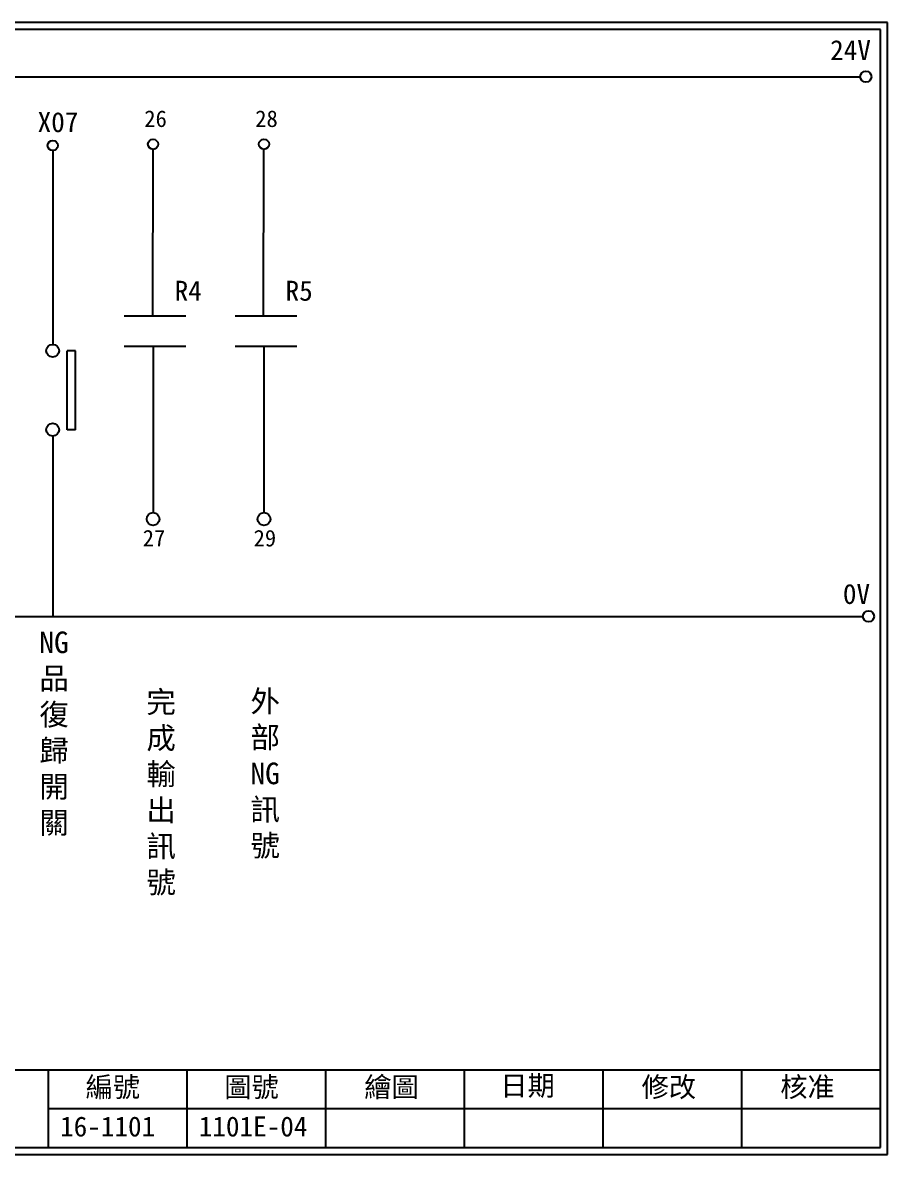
# Model space of a CAD drawing. Extents: x 275 to 562, y 265 to 469.
# Drawn here: x 406 to 561.9, y 264.9 to 468.9 of the extents above; entities that cross this region are included whole.
import ezdxf

# ---------------------------------------------------------------- set-up
doc = ezdxf.new("R2010")
doc.units = 0
doc.layers.get('0').update_dxf_attribs({"linetype": 'CONTINUOUS'})
doc.layers.add('圖框層', color=7, linetype='CONTINUOUS')
doc.layers.add('標尺寸層', color=3, linetype='CONTINUOUS')
doc.styles.add('CNS', font='romanc.shx', dxfattribs={"bigfont": 'chineset.shx'})
doc.styles.add('STSL', font='kaiu.ttf')
doc.styles.add('標楷體', font='kaiu.ttf')

msp = doc.modelspace()

# ---------------------------------------------------------------- linework, layer by layer
for p, q in [((424.3, 416.07), (435.44, 416.07)), ((444.3, 416.07), (455.44, 416.07)), ((424.3, 410.6), (435.44, 410.6)), ((444.3, 410.6), (455.44, 410.6)), ((415.54, 409.78), (414.04, 409.78)), ((415.54, 395.55), (414.04, 395.55))]:
    msp.add_line(p, q)
for centre in [(558.02, 459.17), (558.5, 361.9)]:
    msp.add_circle(centre, 1)
at = {"layer": '圖框層', "color": 7}
for p, q in [((561.9, 468.91), (274.9, 468.91)), ((560.65, 467.66), (276.15, 467.66)), ((560.65, 266.2), (560.65, 467.66)), ((561.9, 264.95), (561.9, 468.91)), ((276.15, 280.2), (560.65, 280.2)), ((410.65, 266.2), (410.65, 280.2)), ((435.65, 266.2), (435.65, 280.2)), ((460.65, 266.2), (460.65, 280.2)), ((485.65, 266.2), (485.65, 280.2)), ((510.65, 266.2), (510.65, 280.2)), ((535.65, 266.2), (535.65, 280.2)), ((410.65, 273.2), (560.65, 273.2)), ((276.15, 266.2), (560.65, 266.2)), ((274.9, 264.95), (561.9, 264.95))]:
    msp.add_line(p, q, dxfattribs=at)
at = {"layer": '標尺寸層', "color": 7}
for p, q in [((279.42, 459.17), (557.02, 459.17)), ((411.43, 445.86), (411.43, 410.93)), ((414.04, 395.55), (414.04, 409.78)), ((415.54, 395.55), (415.54, 409.78)), ((411.43, 394.41), (411.43, 361.9)), ((411.43, 394.4), (411.43, 361.9)), ((279.63, 361.9), (557.5, 361.9))]:
    msp.add_line(p, q, dxfattribs=at)
at = {"layer": '標尺寸層', "color": 0}
for p, q in [((429.45, 416.07), (429.52, 446.07)), ((449.44, 416.07), (449.52, 446.07)), ((429.52, 410.6), (429.52, 380.6)), ((449.52, 410.6), (449.52, 380.6))]:
    msp.add_line(p, q, dxfattribs=at)
at = {"layer": '標尺寸層', "color": 7}
for centre, radius in [((411.43, 446.78), 0.92), ((411.43, 446.78), 0.92), ((429.52, 446.99), 0.92), ((449.52, 446.99), 0.92), ((411.43, 409.78), 1.15), ((411.43, 395.55), 1.15), ((429.52, 379.45), 1.15), ((449.52, 379.45), 1.15)]:
    msp.add_circle(centre, radius, dxfattribs=at)

# ---------------------------------------------------------------- texts
at = {"layer": '圖框層', "color": 4}
for s, height, style, p in [('24V', 3.6, 'STSL', (551.58, 462.16)), ('26', 2.985, '標楷體', (427.94, 450.11)), ('28', 2.985, '標楷體', (447.94, 450.11)), ('X07', 3.6, 'STSL', (408.71, 449.18)), ('R4', 3.6, 'STSL', (433.41, 418.79)), ('R5', 3.6, 'STSL', (453.41, 418.79)), ('27', 2.985, '標楷體', (427.66, 374.51)), ('29', 2.985, '標楷體', (447.65, 374.51)), ('0V', 3.6, 'STSL', (553.88, 364.15)), ('繪圖', 3.6, 'STSL', (467.59, 275.29)), ('日期', 3.6, 'STSL', (492.12, 275.53)), ('編號', 3.6, 'STSL', (417.36, 275.28)), ('圖號', 3.6, 'STSL', (442.36, 275.28)), ('修改', 3.6, 'STSL', (517.59, 275.29)), ('核准', 3.6, 'STSL', (542.59, 275.29)), ('16-1101', 3.6, 'STSL', (412.76, 268.17)), ('1101E-04', 3.6, 'STSL', (437.76, 268.17))]:
    msp.add_text(s, height=height, dxfattribs=dict(at, style=style)).set_placement(p)
at = {"layer": '標尺寸層', "color": 7, "char_height": 3.9, "style": 'CNS'}
for s, insert, width, attachment_point in [('{\\fDFKai-SB|b0|i0|c136|p65;NG品復歸開關}', (409.02, 359.18), 4.9608, 1), ('{\\fDFKai-SB|b0|i0|c136|p65;完成輸出訊號}', (430.98, 330.01), 6.5706, 5), ('{\\fDFKai-SB|b0|i0|c136|p65;外部NG訊號}', (449.73, 333.39), 2.8481, 5)]:
    msp.add_mtext(s, dxfattribs=dict(at, insert=insert, width=width, attachment_point=attachment_point))

doc.saveas('drawing.dxf')
